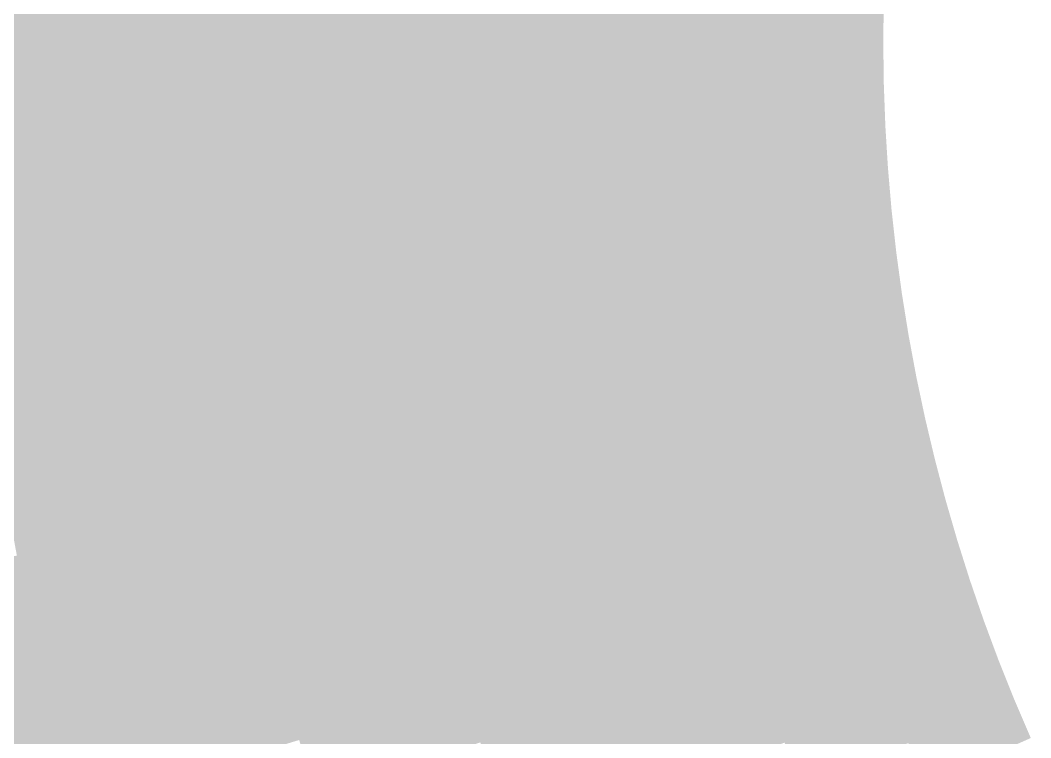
# Model space of a CAD drawing. Header units: inches. Extents: x -266 to 784, y -170 to 213.
# Drawn here: x -45.06 to -27.43, y -12.15 to 0.37 of the extents above; entities that cross this region are included whole.
import ezdxf

# ---------------------------------------------------------------- set-up
doc = ezdxf.new("R2010")
doc.units = ezdxf.units.IN
doc.header["$MEASUREMENT"] = 0

msp = doc.modelspace()

# ---------------------------------------------------------------- linework, layer by layer
at = {"color": 128, "true_color": 0x00403f}
msp.add_solid([(-45, 0), (-46, 0), (-44.986447, 1.104355), (-45.986146, 1.128897)], dxfattribs=at)
at = {"color": 128, "true_color": 0x003c3b}
msp.add_solid([(-44, 0), (-45, 0), (-43.986748, 1.079814), (-44.986447, 1.104355)], dxfattribs=at)
at = {"color": 128, "true_color": 0x003737}
for points in [[(-43, 0), (-44, 0), (-42.987049, 1.055273), (-43.986748, 1.079814)], [(-42.987049, -1.055273), (-43.986748, -1.079814), (-43, 0), (-44, 0)]]:
    msp.add_solid(points, dxfattribs=at)
at = {"color": 128, "true_color": 0x003333}
for points in [[(-42, 0), (-43, 0), (-41.98735, 1.030732), (-42.987049, 1.055273)], [(-41.98735, -1.030732), (-42.987049, -1.055273), (-42, 0), (-43, 0)]]:
    msp.add_solid(points, dxfattribs=at)
at = {"color": 118, "true_color": 0x002f2e}
msp.add_solid([(-41, 0), (-42, 0), (-40.987652, 1.00619), (-41.98735, 1.030732)], dxfattribs=at)
at = {"color": 118, "true_color": 0x002b2a}
msp.add_solid([(-40, 0), (-41, 0), (-39.987953, 0.981649), (-40.987652, 1.00619)], dxfattribs=at)
at = {"color": 118, "true_color": 0x002626}
for points in [[(-39, 0), (-40, 0), (-38.988254, 0.957108), (-39.987953, 0.981649)], [(-38.988254, -0.957108), (-39.987953, -0.981649), (-39, 0), (-40, 0)]]:
    msp.add_solid(points, dxfattribs=at)
at = {"color": 118, "true_color": 0x002222}
for points in [[(-38, 0), (-39, 0), (-37.988555, 0.932567), (-38.988254, 0.957108)], [(-37.988555, -0.932567), (-38.988254, -0.957108), (-38, 0), (-39, 0)]]:
    msp.add_solid(points, dxfattribs=at)
at = {"color": 118, "true_color": 0x001e1e}
for points in [[(-37, 0), (-38, 0), (-36.988856, 0.908025), (-37.988555, 0.932567)], [(-36.988856, -0.908025), (-37.988555, -0.932567), (-37, 0), (-38, 0)]]:
    msp.add_solid(points, dxfattribs=at)
at = {"color": 108, "true_color": 0x001a19}
msp.add_solid([(-36, 0), (-37, 0), (-35.989157, 0.883484), (-36.988856, 0.908025)], dxfattribs=at)
at = {"color": 108, "true_color": 0x001515}
for points in [[(-35, 0), (-36, 0), (-34.989459, 0.858943), (-35.989157, 0.883484)], [(-34.989459, -0.858943), (-35.989157, -0.883484), (-35, 0), (-36, 0)], [(-34.957841, -1.717369), (-35.956636, -1.766436), (-34.989459, -0.858943), (-35.989157, -0.883484)]]:
    msp.add_solid(points, dxfattribs=at)
at = {"color": 108, "true_color": 0x001111}
for points in [[(-34, 0), (-35, 0), (-33.98976, 0.834402), (-34.989459, 0.858943)], [(-33.98976, -0.834402), (-34.989459, -0.858943), (-34, 0), (-35, 0)]]:
    msp.add_solid(points, dxfattribs=at)
at = {"color": 108, "true_color": 0x000d0d}
for points in [[(-33, 0), (-34, 0), (-32.990061, 0.809861), (-33.98976, 0.834402)], [(-32.990061, -0.809861), (-33.98976, -0.834402), (-33, 0), (-34, 0)]]:
    msp.add_solid(points, dxfattribs=at)
at = {"color": 98, "true_color": 0x000908}
msp.add_solid([(-32, 0), (-33, 0), (-31.990362, 0.785319), (-32.990061, 0.809861)], dxfattribs=at)
at = {"color": 98, "true_color": 0x000404}
for points in [[(-31, 0), (-32, 0), (-30.990663, 0.760778), (-31.990362, 0.785319)], [(-30.990663, -0.760778), (-31.990362, -0.785319), (-31, 0), (-32, 0)], [(-30.962659, -1.521098), (-31.961455, -1.570166), (-30.990663, -0.760778), (-31.990362, -0.785319)], [(-30.916004, -2.280501), (-31.913295, -2.354066), (-30.962659, -1.521098), (-31.961455, -1.570166)], [(-30.850727, -3.038531), (-31.845911, -3.136548), (-30.916004, -2.280501), (-31.913295, -2.354066)], [(-30.766866, -3.794731), (-31.759345, -3.917142), (-30.850727, -3.038531), (-31.845911, -3.136548)], [(-30.664472, -4.548645), (-31.653648, -4.695375), (-30.766866, -3.794731), (-31.759345, -3.917142)], [(-30.543607, -5.299819), (-31.528885, -5.47078), (-30.664472, -4.548645), (-31.653648, -4.695375)], [(-30.404344, -6.0478), (-31.385129, -6.24289), (-30.543607, -5.299819), (-31.528885, -5.47078)]]:
    msp.add_solid(points, dxfattribs=at)
at = {"color": 18, "true_color": 0x000000}
for points in [[(-30, 0), (-31, 0), (-29.990965, 0.736237), (-30.990663, 0.760778)], [(-29.990965, -0.736237), (-30.990663, -0.760778), (-30, 0), (-31, 0)], [(-29.963864, -1.47203), (-30.962659, -1.521098), (-29.990965, -0.736237), (-30.990663, -0.760778)], [(-29.918714, -2.206937), (-30.916004, -2.280501), (-29.963864, -1.47203), (-30.962659, -1.521098)], [(-29.855542, -2.940514), (-30.850727, -3.038531), (-29.918714, -2.206937), (-30.916004, -2.280501)], [(-29.774386, -3.67232), (-30.766866, -3.794731), (-29.855542, -2.940514), (-30.850727, -3.038531)], [(-29.675295, -4.401914), (-30.664472, -4.548645), (-29.774386, -3.67232), (-30.766866, -3.794731)], [(-29.558329, -5.128857), (-30.543607, -5.299819), (-29.675295, -4.401914), (-30.664472, -4.548645)], [(-29.423558, -5.85271), (-30.404344, -6.0478), (-29.558329, -5.128857), (-30.543607, -5.299819)], [(-29.271064, -6.573037), (-30.246766, -6.792138), (-29.423558, -5.85271), (-30.404344, -6.0478)], [(-29.100938, -7.289405), (-30.070969, -7.532386), (-29.271064, -6.573037), (-30.246766, -6.792138)], [(-28.913282, -8.001383), (-29.877058, -8.268095), (-29.100938, -7.289405), (-30.070969, -7.532386)], [(-28.70821, -8.70854), (-29.66515, -8.998825), (-28.913282, -8.001383), (-29.877058, -8.268095)], [(-28.485845, -9.410452), (-29.435374, -9.724134), (-28.70821, -8.70854), (-29.66515, -8.998825)], [(-28.246322, -10.106696), (-29.187866, -10.443585), (-28.485845, -9.410452), (-29.435374, -9.724134)], [(-27.989784, -10.796851), (-28.922777, -11.156746), (-28.246322, -10.106696), (-29.187866, -10.443585)], [(-27.716386, -11.480503), (-28.640266, -11.863186), (-27.989784, -10.796851), (-28.922777, -11.156746)], [(-27.426293, -12.157239), (-28.340502, -12.562481), (-27.716386, -11.480503), (-28.640266, -11.863186)]]:
    msp.add_solid(points, dxfattribs=at)
at = {"color": 148, "true_color": 0x003f40}
msp.add_solid([(-44.986447, -1.104355), (-45.986146, -1.128897), (-45, 0), (-46, 0)], dxfattribs=at)
at = {"color": 148, "true_color": 0x003b3c}
msp.add_solid([(-43.986748, -1.079814), (-44.986447, -1.104355), (-44, 0), (-45, 0)], dxfattribs=at)
at = {"color": 158, "true_color": 0x002e2f}
msp.add_solid([(-40.987652, -1.00619), (-41.98735, -1.030732), (-41, 0), (-42, 0)], dxfattribs=at)
at = {"color": 158, "true_color": 0x002a2b}
msp.add_solid([(-39.987953, -0.981649), (-40.987652, -1.00619), (-40, 0), (-41, 0)], dxfattribs=at)
at = {"color": 168, "true_color": 0x00191a}
for points in [[(-35.989157, -0.883484), (-36.988856, -0.908025), (-36, 0), (-37, 0)], [(-35.956636, -1.766436), (-36.955432, -1.815504), (-35.989157, -0.883484), (-36.988856, -0.908025)]]:
    msp.add_solid(points, dxfattribs=at)
at = {"color": 178, "true_color": 0x000809}
for points in [[(-31.990362, -0.785319), (-32.990061, -0.809861), (-32, 0), (-33, 0)], [(-31.961455, -1.570166), (-32.96025, -1.619233), (-31.990362, -0.785319), (-32.990061, -0.809861)], [(-31.913295, -2.354066), (-32.910585, -2.427631), (-31.961455, -1.570166), (-32.96025, -1.619233)], [(-31.845911, -3.136548), (-32.841096, -3.234566), (-31.913295, -2.354066), (-32.910585, -2.427631)], [(-31.759345, -3.917142), (-32.751825, -4.039552), (-31.845911, -3.136548), (-32.841096, -3.234566)]]:
    msp.add_solid(points, dxfattribs=at)
at = {"color": 168, "true_color": 0x001011}
for points in [[(-33.959046, -1.668301), (-34.957841, -1.717369), (-33.98976, -0.834402), (-34.989459, -0.858943)], [(-33.907876, -2.501195), (-34.905166, -2.57476), (-33.959046, -1.668301), (-34.957841, -1.717369)], [(-33.836281, -3.332583), (-34.831465, -3.4306), (-33.907876, -2.501195), (-34.905166, -2.57476)]]:
    msp.add_solid(points, dxfattribs=at)
at = {"color": 168, "true_color": 0x000c0d}
for points in [[(-32.96025, -1.619233), (-33.959046, -1.668301), (-32.990061, -0.809861), (-33.98976, -0.834402)], [(-32.910585, -2.427631), (-33.907876, -2.501195), (-32.96025, -1.619233), (-33.959046, -1.668301)], [(-32.841096, -3.234566), (-33.836281, -3.332583), (-32.910585, -2.427631), (-33.907876, -2.501195)]]:
    msp.add_solid(points, dxfattribs=at)
at = {"color": 148, "true_color": 0x003637}
msp.add_solid([(-42.948205, -2.10991), (-43.947, -2.158978), (-42.987049, -1.055273), (-43.986748, -1.079814)], dxfattribs=at)
at = {"color": 148, "true_color": 0x003133}
msp.add_solid([(-41.949409, -2.060842), (-42.948205, -2.10991), (-41.98735, -1.030732), (-42.987049, -1.055273)], dxfattribs=at)
at = {"color": 158, "true_color": 0x002d2f}
msp.add_solid([(-40.950614, -2.011775), (-41.949409, -2.060842), (-40.987652, -1.00619), (-41.98735, -1.030732)], dxfattribs=at)
at = {"color": 158, "true_color": 0x00292b}
msp.add_solid([(-39.951818, -1.962707), (-40.950614, -2.011775), (-39.987953, -0.981649), (-40.987652, -1.00619)], dxfattribs=at)
at = {"color": 158, "true_color": 0x002526}
msp.add_solid([(-38.953023, -1.913639), (-39.951818, -1.962707), (-38.988254, -0.957108), (-39.987953, -0.981649)], dxfattribs=at)
at = {"color": 158, "true_color": 0x002122}
msp.add_solid([(-37.954227, -1.864572), (-38.953023, -1.913639), (-37.988555, -0.932567), (-38.988254, -0.957108)], dxfattribs=at)
at = {"color": 158, "true_color": 0x001d1e}
msp.add_solid([(-36.955432, -1.815504), (-37.954227, -1.864572), (-36.988856, -0.908025), (-37.988555, -0.932567)], dxfattribs=at)
at = {"color": 148, "true_color": 0x003e40}
msp.add_solid([(-44.945796, -2.208045), (-45.944591, -2.257113), (-44.986447, -1.104355), (-45.986146, -1.128897)], dxfattribs=at)
at = {"color": 148, "true_color": 0x003a3c}
msp.add_solid([(-43.947, -2.158978), (-44.945796, -2.208045), (-43.986748, -1.079814), (-44.986447, -1.104355)], dxfattribs=at)
at = {"color": 168, "true_color": 0x001415}
for points in [[(-34.905166, -2.57476), (-35.902456, -2.648324), (-34.957841, -1.717369), (-35.956636, -1.766436)], [(-34.831465, -3.4306), (-35.82665, -3.528617), (-34.905166, -2.57476), (-35.902456, -2.648324)]]:
    msp.add_solid(points, dxfattribs=at)
at = {"color": 158, "true_color": 0x002426}
msp.add_solid([(-38.894328, -2.869018), (-39.891618, -2.942583), (-38.953023, -1.913639), (-39.951818, -1.962707)], dxfattribs=at)
at = {"color": 158, "true_color": 0x002022}
msp.add_solid([(-37.897037, -2.795453), (-38.894328, -2.869018), (-37.954227, -1.864572), (-38.953023, -1.913639)], dxfattribs=at)
at = {"color": 168, "true_color": 0x001c1e}
msp.add_solid([(-36.899747, -2.721889), (-37.897037, -2.795453), (-36.955432, -1.815504), (-37.954227, -1.864572)], dxfattribs=at)
at = {"color": 168, "true_color": 0x00181a}
for points in [[(-35.902456, -2.648324), (-36.899747, -2.721889), (-35.956636, -1.766436), (-36.955432, -1.815504)], [(-35.82665, -3.528617), (-36.821835, -3.626634), (-35.902456, -2.648324), (-36.899747, -2.721889)]]:
    msp.add_solid(points, dxfattribs=at)
at = {"color": 148, "true_color": 0x003437}
msp.add_solid([(-42.88349, -3.163276), (-43.88078, -3.236841), (-42.948205, -2.10991), (-43.947, -2.158978)], dxfattribs=at)
at = {"color": 148, "true_color": 0x003033}
msp.add_solid([(-41.886199, -3.089712), (-42.88349, -3.163276), (-41.949409, -2.060842), (-42.948205, -2.10991)], dxfattribs=at)
at = {"color": 158, "true_color": 0x002c2f}
msp.add_solid([(-40.888909, -3.016147), (-41.886199, -3.089712), (-40.950614, -2.011775), (-41.949409, -2.060842)], dxfattribs=at)
at = {"color": 158, "true_color": 0x00282b}
msp.add_solid([(-39.891618, -2.942583), (-40.888909, -3.016147), (-39.951818, -1.962707), (-40.950614, -2.011775)], dxfattribs=at)
at = {"color": 148, "true_color": 0x003c40}
msp.add_solid([(-44.878071, -3.310405), (-45.875361, -3.38397), (-44.945796, -2.208045), (-45.944591, -2.257113)], dxfattribs=at)
at = {"color": 148, "true_color": 0x00383c}
msp.add_solid([(-43.88078, -3.236841), (-44.878071, -3.310405), (-43.947, -2.158978), (-44.945796, -2.208045)], dxfattribs=at)
at = {"color": 158, "true_color": 0x001f22}
for points in [[(-37.81702, -3.724651), (-38.812204, -3.822668), (-37.897037, -2.795453), (-38.894328, -2.869018)], [(-37.714222, -4.651606), (-38.706702, -4.774016), (-37.81702, -3.724651), (-38.812204, -3.822668)]]:
    msp.add_solid(points, dxfattribs=at)
at = {"color": 168, "true_color": 0x001b1e}
for points in [[(-36.821835, -3.626634), (-37.81702, -3.724651), (-36.899747, -2.721889), (-37.897037, -2.795453)], [(-36.721743, -4.529195), (-37.714222, -4.651606), (-36.821835, -3.626634), (-37.81702, -3.724651)]]:
    msp.add_solid(points, dxfattribs=at)
at = {"color": 158, "true_color": 0x00272b}
msp.add_solid([(-39.807389, -3.920686), (-40.802574, -4.018703), (-39.891618, -2.942583), (-40.888909, -3.016147)], dxfattribs=at)
at = {"color": 158, "true_color": 0x002326}
msp.add_solid([(-38.812204, -3.822668), (-39.807389, -3.920686), (-38.894328, -2.869018), (-39.891618, -2.942583)], dxfattribs=at)
at = {"color": 148, "true_color": 0x003337}
msp.add_solid([(-42.792943, -4.214737), (-43.788128, -4.312754), (-42.88349, -3.163276), (-43.88078, -3.236841)], dxfattribs=at)
at = {"color": 158, "true_color": 0x002f33}
msp.add_solid([(-41.797759, -4.11672), (-42.792943, -4.214737), (-41.886199, -3.089712), (-42.88349, -3.163276)], dxfattribs=at)
at = {"color": 158, "true_color": 0x002b2f}
msp.add_solid([(-40.802574, -4.018703), (-41.797759, -4.11672), (-40.888909, -3.016147), (-41.886199, -3.089712)], dxfattribs=at)
at = {"color": 148, "true_color": 0x003b40}
msp.add_solid([(-44.783313, -4.410771), (-45.778497, -4.508788), (-44.878071, -3.310405), (-45.875361, -3.38397)], dxfattribs=at)
at = {"color": 148, "true_color": 0x00373c}
msp.add_solid([(-43.788128, -4.312754), (-44.783313, -4.410771), (-43.88078, -3.236841), (-44.878071, -3.310405)], dxfattribs=at)
at = {"color": 168, "true_color": 0x000f11}
for points in [[(-33.744304, -4.161963), (-34.736784, -4.284374), (-33.836281, -3.332583), (-34.831465, -3.4306)], [(-33.632001, -4.988836), (-34.621178, -5.135567), (-33.744304, -4.161963), (-34.736784, -4.284374)]]:
    msp.add_solid(points, dxfattribs=at)
at = {"color": 168, "true_color": 0x000b0d}
for points in [[(-32.751825, -4.039552), (-33.744304, -4.161963), (-32.841096, -3.234566), (-33.836281, -3.332583)], [(-32.642825, -4.842106), (-33.632001, -4.988836), (-32.751825, -4.039552), (-33.744304, -4.161963)], [(-32.514162, -5.641742), (-33.49944, -5.812704), (-32.642825, -4.842106), (-33.632001, -4.988836)], [(-32.365914, -6.437981), (-33.3467, -6.633071), (-32.514162, -5.641742), (-33.49944, -5.812704)]]:
    msp.add_solid(points, dxfattribs=at)
at = {"color": 168, "true_color": 0x001315}
for points in [[(-34.736784, -4.284374), (-35.729263, -4.406784), (-34.831465, -3.4306), (-35.82665, -3.528617)], [(-34.621178, -5.135567), (-35.610354, -5.282297), (-34.736784, -4.284374), (-35.729263, -4.406784)]]:
    msp.add_solid(points, dxfattribs=at)
at = {"color": 168, "true_color": 0x00171a}
msp.add_solid([(-35.729263, -4.406784), (-36.721743, -4.529195), (-35.82665, -3.528617), (-36.821835, -3.626634)], dxfattribs=at)
at = {"color": 158, "true_color": 0x002226}
msp.add_solid([(-38.706702, -4.774016), (-39.699181, -4.896427), (-38.812204, -3.822668), (-39.807389, -3.920686)], dxfattribs=at)
at = {"color": 158, "true_color": 0x002a2f}
msp.add_solid([(-40.691661, -5.018838), (-41.68414, -5.141248), (-40.802574, -4.018703), (-41.797759, -4.11672)], dxfattribs=at)
at = {"color": 158, "true_color": 0x00262b}
msp.add_solid([(-39.699181, -4.896427), (-40.691661, -5.018838), (-39.807389, -3.920686), (-40.802574, -4.018703)], dxfattribs=at)
at = {"color": 178, "true_color": 0x000709}
for points in [[(-31.653648, -4.695375), (-32.642825, -4.842106), (-31.759345, -3.917142), (-32.751825, -4.039552)], [(-31.528885, -5.47078), (-32.514162, -5.641742), (-31.653648, -4.695375), (-32.642825, -4.842106)], [(-31.385129, -6.24289), (-32.365914, -6.437981), (-31.528885, -5.47078), (-32.514162, -5.641742)], [(-31.222468, -7.01124), (-32.19817, -7.230341), (-31.385129, -6.24289), (-32.365914, -6.437981)], [(-31.041, -7.775366), (-32.011031, -8.018346), (-31.222468, -7.01124), (-32.19817, -7.230341)]]:
    msp.add_solid(points, dxfattribs=at)
at = {"color": 148, "true_color": 0x003237}
msp.add_solid([(-42.67662, -5.263659), (-43.6691, -5.38607), (-42.792943, -4.214737), (-43.788128, -4.312754)], dxfattribs=at)
at = {"color": 158, "true_color": 0x002e33}
msp.add_solid([(-41.68414, -5.141248), (-42.67662, -5.263659), (-41.797759, -4.11672), (-42.792943, -4.214737)], dxfattribs=at)
at = {"color": 148, "true_color": 0x00353c}
msp.add_solid([(-43.6691, -5.38607), (-44.661579, -5.50848), (-43.788128, -4.312754), (-44.783313, -4.410771)], dxfattribs=at)
at = {"color": 168, "true_color": 0x00161a}
for points in [[(-35.610354, -5.282297), (-36.599531, -5.429028), (-35.729263, -4.406784), (-36.721743, -4.529195)], [(-35.469995, -6.154628), (-36.455273, -6.32559), (-35.610354, -5.282297), (-36.599531, -5.429028)]]:
    msp.add_solid(points, dxfattribs=at)
at = {"color": 148, "true_color": 0x003940}
msp.add_solid([(-44.661579, -5.50848), (-45.654059, -5.630891), (-44.783313, -4.410771), (-45.778497, -4.508788)], dxfattribs=at)
at = {"color": 168, "true_color": 0x001a1e}
msp.add_solid([(-36.599531, -5.429028), (-37.588707, -5.575758), (-36.721743, -4.529195), (-37.714222, -4.651606)], dxfattribs=at)
at = {"color": 158, "true_color": 0x001e22}
msp.add_solid([(-37.588707, -5.575758), (-38.577884, -5.722489), (-37.714222, -4.651606), (-38.706702, -4.774016)], dxfattribs=at)
at = {"color": 158, "true_color": 0x00252b}
msp.add_solid([(-39.56706, -5.869219), (-40.556237, -6.015949), (-39.699181, -4.896427), (-40.691661, -5.018838)], dxfattribs=at)
at = {"color": 158, "true_color": 0x002126}
for points in [[(-38.577884, -5.722489), (-39.56706, -5.869219), (-38.706702, -4.774016), (-39.699181, -4.896427)], [(-38.425828, -6.667514), (-39.411106, -6.838476), (-38.577884, -5.722489), (-39.56706, -5.869219)]]:
    msp.add_solid(points, dxfattribs=at)
at = {"color": 158, "true_color": 0x00292f}
msp.add_solid([(-40.556237, -6.015949), (-41.545413, -6.16268), (-40.691661, -5.018838), (-41.68414, -5.141248)], dxfattribs=at)
at = {"color": 168, "true_color": 0x000e11}
for points in [[(-33.49944, -5.812704), (-34.484717, -5.983666), (-33.632001, -4.988836), (-34.621178, -5.135567)], [(-33.3467, -6.633071), (-34.327485, -6.828161), (-33.49944, -5.812704), (-34.484717, -5.983666)], [(-33.173872, -7.449442), (-34.149575, -7.668543), (-33.3467, -6.633071), (-34.327485, -6.828161)]]:
    msp.add_solid(points, dxfattribs=at)
at = {"color": 148, "true_color": 0x003037}
msp.add_solid([(-42.53459, -6.30941), (-43.523766, -6.456141), (-42.67662, -5.263659), (-43.6691, -5.38607)], dxfattribs=at)
at = {"color": 158, "true_color": 0x002d33}
msp.add_solid([(-41.545413, -6.16268), (-42.53459, -6.30941), (-41.68414, -5.141248), (-42.67662, -5.263659)], dxfattribs=at)
at = {"color": 168, "true_color": 0x001215}
for points in [[(-34.484717, -5.983666), (-35.469995, -6.154628), (-34.621178, -5.135567), (-35.610354, -5.282297)], [(-34.327485, -6.828161), (-35.30827, -7.023252), (-34.484717, -5.983666), (-35.469995, -6.154628)]]:
    msp.add_solid(points, dxfattribs=at)
at = {"color": 148, "true_color": 0x00343c}
msp.add_solid([(-43.523766, -6.456141), (-44.512943, -6.602871), (-43.6691, -5.38607), (-44.661579, -5.50848)], dxfattribs=at)
at = {"color": 168, "true_color": 0x00191e}
for points in [[(-36.455273, -6.32559), (-37.44055, -6.496552), (-36.599531, -5.429028), (-37.588707, -5.575758)], [(-36.289055, -7.218342), (-37.269841, -7.413432), (-36.455273, -6.32559), (-37.44055, -6.496552)]]:
    msp.add_solid(points, dxfattribs=at)
at = {"color": 148, "true_color": 0x003840}
msp.add_solid([(-44.512943, -6.602871), (-45.502119, -6.749602), (-44.661579, -5.50848), (-45.654059, -5.630891)], dxfattribs=at)
at = {"color": 158, "true_color": 0x001d22}
msp.add_solid([(-37.44055, -6.496552), (-38.425828, -6.667514), (-37.588707, -5.575758), (-38.577884, -5.722489)], dxfattribs=at)
at = {"color": 158, "true_color": 0x00242b}
msp.add_solid([(-39.411106, -6.838476), (-40.396383, -7.009437), (-39.56706, -5.869219), (-40.556237, -6.015949)], dxfattribs=at)
at = {"color": 158, "true_color": 0x002b33}
msp.add_solid([(-41.381661, -7.180399), (-42.366939, -7.351361), (-41.545413, -6.16268), (-42.53459, -6.30941)], dxfattribs=at)
at = {"color": 158, "true_color": 0x00282f}
msp.add_solid([(-40.396383, -7.009437), (-41.381661, -7.180399), (-40.556237, -6.015949), (-41.545413, -6.16268)], dxfattribs=at)
at = {"color": 168, "true_color": 0x00151a}
for points in [[(-35.30827, -7.023252), (-36.289055, -7.218342), (-35.469995, -6.154628), (-36.455273, -6.32559)], [(-35.125277, -7.887645), (-36.100979, -8.106746), (-35.30827, -7.023252), (-36.289055, -7.218342)]]:
    msp.add_solid(points, dxfattribs=at)
at = {"color": 178, "true_color": 0x000304}
for points in [[(-30.246766, -6.792138), (-31.222468, -7.01124), (-30.404344, -6.0478), (-31.385129, -6.24289)], [(-30.070969, -7.532386), (-31.041, -7.775366), (-30.246766, -6.792138), (-31.222468, -7.01124)], [(-29.877058, -8.268095), (-30.840834, -8.534808), (-30.070969, -7.532386), (-31.041, -7.775366)], [(-29.66515, -8.998825), (-30.622091, -9.28911), (-29.877058, -8.268095), (-30.840834, -8.534808)], [(-29.435374, -9.724134), (-30.384902, -10.037816), (-29.66515, -8.998825), (-30.622091, -9.28911)], [(-29.187866, -10.443585), (-30.12941, -10.780475), (-29.435374, -9.724134), (-30.384902, -10.037816)], [(-28.922777, -11.156746), (-29.85577, -11.516641), (-29.187866, -10.443585), (-30.12941, -10.780475)], [(-28.640266, -11.863186), (-29.564145, -12.24587), (-28.922777, -11.156746), (-29.85577, -11.516641)], [(-28.340502, -12.562481), (-29.254712, -12.967722), (-28.640266, -11.863186), (-29.564145, -12.24587)]]:
    msp.add_solid(points, dxfattribs=at)
at = {"color": 158, "true_color": 0x002f37}
msp.add_solid([(-42.366939, -7.351361), (-43.352216, -7.522323), (-42.53459, -6.30941), (-43.523766, -6.456141)], dxfattribs=at)
at = {"color": 148, "true_color": 0x00333c}
msp.add_solid([(-43.352216, -7.522323), (-44.337494, -7.693285), (-43.523766, -6.456141), (-44.512943, -6.602871)], dxfattribs=at)
at = {"color": 168, "true_color": 0x001c22}
msp.add_solid([(-37.269841, -7.413432), (-38.250626, -7.608523), (-37.44055, -6.496552), (-38.425828, -6.667514)], dxfattribs=at)
at = {"color": 168, "true_color": 0x000a0d}
for points in [[(-32.19817, -7.230341), (-33.173872, -7.449442), (-32.365914, -6.437981), (-33.3467, -6.633071)], [(-32.011031, -8.018346), (-32.981063, -8.261326), (-32.19817, -7.230341), (-33.173872, -7.449442)], [(-31.80461, -8.801521), (-32.768386, -9.068234), (-32.011031, -8.018346), (-32.981063, -8.261326)]]:
    msp.add_solid(points, dxfattribs=at)
at = {"color": 148, "true_color": 0x003640}
msp.add_solid([(-44.337494, -7.693285), (-45.322772, -7.864247), (-44.512943, -6.602871), (-45.502119, -6.749602)], dxfattribs=at)
at = {"color": 158, "true_color": 0x002026}
msp.add_solid([(-38.250626, -7.608523), (-39.231411, -7.803613), (-38.425828, -6.667514), (-39.411106, -6.838476)], dxfattribs=at)
at = {"color": 158, "true_color": 0x00232b}
msp.add_solid([(-39.231411, -7.803613), (-40.212196, -7.998703), (-39.411106, -6.838476), (-40.396383, -7.009437)], dxfattribs=at)
at = {"color": 168, "true_color": 0x001115}
for points in [[(-34.149575, -7.668543), (-35.125277, -7.887645), (-34.327485, -6.828161), (-35.30827, -7.023252)], [(-33.951094, -8.504306), (-34.921125, -8.747286), (-34.149575, -7.668543), (-35.125277, -7.887645)]]:
    msp.add_solid(points, dxfattribs=at)
at = {"color": 158, "true_color": 0x00272f}
msp.add_solid([(-40.212196, -7.998703), (-41.192982, -8.193794), (-40.396383, -7.009437), (-41.381661, -7.180399)], dxfattribs=at)
at = {"color": 158, "true_color": 0x002a33}
msp.add_solid([(-41.192982, -8.193794), (-42.173767, -8.388884), (-41.381661, -7.180399), (-42.366939, -7.351361)], dxfattribs=at)
at = {"color": 168, "true_color": 0x00181e}
msp.add_solid([(-36.100979, -8.106746), (-37.076681, -8.325847), (-36.289055, -7.218342), (-37.269841, -7.413432)], dxfattribs=at)
at = {"color": 158, "true_color": 0x002e37}
msp.add_solid([(-42.173767, -8.388884), (-43.154552, -8.583974), (-42.366939, -7.351361), (-43.352216, -7.522323)], dxfattribs=at)
at = {"color": 148, "true_color": 0x00313c}
msp.add_solid([(-43.154552, -8.583974), (-44.135338, -8.779064), (-43.352216, -7.522323), (-44.337494, -7.693285)], dxfattribs=at)
at = {"color": 168, "true_color": 0x001b22}
for points in [[(-37.076681, -8.325847), (-38.052383, -8.544948), (-37.269841, -7.413432), (-38.250626, -7.608523)], [(-36.861188, -9.233247), (-37.831219, -9.476227), (-37.076681, -8.325847), (-38.052383, -8.544948)]]:
    msp.add_solid(points, dxfattribs=at)
at = {"color": 168, "true_color": 0x000d11}
for points in [[(-32.981063, -8.261326), (-33.951094, -8.504306), (-33.173872, -7.449442), (-34.149575, -7.668543)], [(-32.768386, -9.068234), (-33.732162, -9.334947), (-32.981063, -8.261326), (-33.951094, -8.504306)]]:
    msp.add_solid(points, dxfattribs=at)
at = {"color": 148, "true_color": 0x003540}
msp.add_solid([(-44.135338, -8.779064), (-45.116123, -8.974155), (-44.337494, -7.693285), (-45.322772, -7.864247)], dxfattribs=at)
at = {"color": 158, "true_color": 0x001f26}
msp.add_solid([(-38.052383, -8.544948), (-39.028085, -8.76405), (-38.250626, -7.608523), (-39.231411, -7.803613)], dxfattribs=at)
at = {"color": 158, "true_color": 0x00222b}
msp.add_solid([(-39.028085, -8.76405), (-40.003787, -8.983151), (-39.231411, -7.803613), (-40.212196, -7.998703)], dxfattribs=at)
at = {"color": 168, "true_color": 0x00141a}
msp.add_solid([(-34.921125, -8.747286), (-35.891156, -8.990267), (-35.125277, -7.887645), (-36.100979, -8.106746)], dxfattribs=at)
at = {"color": 178, "true_color": 0x000609}
for points in [[(-30.840834, -8.534808), (-31.80461, -8.801521), (-31.041, -7.775366), (-32.011031, -8.018346)], [(-30.622091, -9.28911), (-31.579031, -9.579394), (-30.840834, -8.534808), (-31.80461, -8.801521)], [(-30.384902, -10.037816), (-31.33443, -10.351497), (-30.622091, -9.28911), (-31.579031, -9.579394)], [(-30.12941, -10.780475), (-31.070954, -11.117365), (-30.384902, -10.037816), (-31.33443, -10.351497)], [(-29.85577, -11.516641), (-30.788762, -11.876536), (-30.12941, -10.780475), (-31.070954, -11.117365)]]:
    msp.add_solid(points, dxfattribs=at)
at = {"color": 158, "true_color": 0x00262f}
msp.add_solid([(-40.003787, -8.983151), (-40.979489, -9.202252), (-40.212196, -7.998703), (-41.192982, -8.193794)], dxfattribs=at)
at = {"color": 168, "true_color": 0x00171e}
for points in [[(-35.891156, -8.990267), (-36.861188, -9.233247), (-36.100979, -8.106746), (-37.076681, -8.325847)], [(-35.659714, -9.868372), (-36.623491, -10.135085), (-35.891156, -8.990267), (-36.861188, -9.233247)]]:
    msp.add_solid(points, dxfattribs=at)
at = {"color": 158, "true_color": 0x002933}
msp.add_solid([(-40.979489, -9.202252), (-41.955192, -9.421353), (-41.192982, -8.193794), (-42.173767, -8.388884)], dxfattribs=at)
at = {"color": 158, "true_color": 0x002c37}
msp.add_solid([(-41.955192, -9.421353), (-42.930894, -9.640455), (-42.173767, -8.388884), (-43.154552, -8.583974)], dxfattribs=at)
at = {"color": 148, "true_color": 0x00303c}
msp.add_solid([(-42.930894, -9.640455), (-43.906596, -9.859556), (-43.154552, -8.583974), (-44.135338, -8.779064)], dxfattribs=at)
at = {"color": 158, "true_color": 0x001e26}
msp.add_solid([(-37.831219, -9.476227), (-38.80125, -9.719207), (-38.052383, -8.544948), (-39.028085, -8.76405)], dxfattribs=at)
at = {"color": 168, "true_color": 0x001015}
for points in [[(-33.732162, -9.334947), (-34.695938, -9.601659), (-33.951094, -8.504306), (-34.921125, -8.747286)], [(-33.492912, -10.159964), (-34.449852, -10.450248), (-33.732162, -9.334947), (-34.695938, -9.601659)]]:
    msp.add_solid(points, dxfattribs=at)
at = {"color": 148, "true_color": 0x003340}
msp.add_solid([(-43.906596, -9.859556), (-44.882298, -10.078657), (-44.135338, -8.779064), (-45.116123, -8.974155)], dxfattribs=at)
at = {"color": 158, "true_color": 0x00212b}
msp.add_solid([(-38.80125, -9.719207), (-39.771281, -9.962187), (-39.028085, -8.76405), (-40.003787, -8.983151)], dxfattribs=at)
at = {"color": 168, "true_color": 0x00131a}
for points in [[(-34.695938, -9.601659), (-35.659714, -9.868372), (-34.921125, -8.747286), (-35.891156, -8.990267)], [(-34.449852, -10.450248), (-35.406792, -10.740533), (-34.695938, -9.601659), (-35.659714, -9.868372)]]:
    msp.add_solid(points, dxfattribs=at)
at = {"color": 178, "true_color": 0x00090d}
for points in [[(-31.579031, -9.579394), (-32.535971, -9.869679), (-31.80461, -8.801521), (-32.768386, -9.068234)], [(-31.33443, -10.351497), (-32.283958, -10.665179), (-31.579031, -9.579394), (-32.535971, -9.869679)], [(-31.070954, -11.117365), (-32.012498, -11.454255), (-31.33443, -10.351497), (-32.283958, -10.665179)]]:
    msp.add_solid(points, dxfattribs=at)
at = {"color": 148, "true_color": 0x003744}
msp.add_solid([(-44.882298, -10.078657), (-45.858, -10.297758), (-45.116123, -8.974155), (-46.096908, -9.169245)], dxfattribs=at)
at = {"color": 158, "true_color": 0x00242f}
msp.add_solid([(-39.771281, -9.962187), (-40.741313, -10.205168), (-40.003787, -8.983151), (-40.979489, -9.202252)], dxfattribs=at)
at = {"color": 168, "true_color": 0x000c11}
for points in [[(-32.535971, -9.869679), (-33.492912, -10.159964), (-32.768386, -9.068234), (-33.732162, -9.334947)], [(-32.283958, -10.665179), (-33.233486, -10.978861), (-32.535971, -9.869679), (-33.492912, -10.159964)], [(-32.012498, -11.454255), (-32.954042, -11.791145), (-32.283958, -10.665179), (-33.233486, -10.978861)]]:
    msp.add_solid(points, dxfattribs=at)
at = {"color": 158, "true_color": 0x002833}
msp.add_solid([(-40.741313, -10.205168), (-41.711344, -10.448148), (-40.979489, -9.202252), (-41.955192, -9.421353)], dxfattribs=at)
at = {"color": 168, "true_color": 0x001a22}
msp.add_solid([(-36.623491, -10.135085), (-37.587267, -10.401798), (-36.861188, -9.233247), (-37.831219, -9.476227)], dxfattribs=at)
at = {"color": 158, "true_color": 0x002b37}
msp.add_solid([(-41.711344, -10.448148), (-42.681375, -10.691128), (-41.955192, -9.421353), (-42.930894, -9.640455)], dxfattribs=at)
at = {"color": 158, "true_color": 0x001d26}
msp.add_solid([(-37.587267, -10.401798), (-38.551043, -10.66851), (-37.831219, -9.476227), (-38.80125, -9.719207)], dxfattribs=at)
at = {"color": 158, "true_color": 0x002e3c}
msp.add_solid([(-42.681375, -10.691128), (-43.651406, -10.934108), (-42.930894, -9.640455), (-43.906596, -9.859556)], dxfattribs=at)
at = {"color": 148, "true_color": 0x003240}
msp.add_solid([(-43.651406, -10.934108), (-44.621438, -11.177088), (-43.906596, -9.859556), (-44.882298, -10.078657)], dxfattribs=at)
at = {"color": 158, "true_color": 0x00202b}
msp.add_solid([(-38.551043, -10.66851), (-39.514819, -10.935223), (-38.80125, -9.719207), (-39.771281, -9.962187)], dxfattribs=at)
at = {"color": 168, "true_color": 0x00161e}
msp.add_solid([(-35.406792, -10.740533), (-36.363733, -11.030818), (-35.659714, -9.868372), (-36.623491, -10.135085)], dxfattribs=at)
at = {"color": 158, "true_color": 0x00232f}
msp.add_solid([(-39.514819, -10.935223), (-40.478595, -11.201936), (-39.771281, -9.962187), (-40.741313, -10.205168)], dxfattribs=at)
at = {"color": 148, "true_color": 0x003544}
msp.add_solid([(-44.621438, -11.177088), (-45.591469, -11.420068), (-44.882298, -10.078657), (-45.858, -10.297758)], dxfattribs=at)
at = {"color": 158, "true_color": 0x002733}
msp.add_solid([(-40.478595, -11.201936), (-41.442371, -11.468649), (-40.741313, -10.205168), (-41.711344, -10.448148)], dxfattribs=at)
at = {"color": 168, "true_color": 0x001922}
msp.add_solid([(-36.363733, -11.030818), (-37.320673, -11.321102), (-36.623491, -10.135085), (-37.587267, -10.401798)], dxfattribs=at)
at = {"color": 168, "true_color": 0x000f15}
for points in [[(-33.233486, -10.978861), (-34.183015, -11.292543), (-33.492912, -10.159964), (-34.449852, -10.450248)], [(-32.954042, -11.791145), (-33.895586, -12.128035), (-33.233486, -10.978861), (-34.183015, -11.292543)]]:
    msp.add_solid(points, dxfattribs=at)
at = {"color": 168, "true_color": 0x001c26}
msp.add_solid([(-37.320673, -11.321102), (-38.277613, -11.611387), (-37.587267, -10.401798), (-38.551043, -10.66851)], dxfattribs=at)
at = {"color": 158, "true_color": 0x002a37}
msp.add_solid([(-41.442371, -11.468649), (-42.406147, -11.735361), (-41.711344, -10.448148), (-42.681375, -10.691128)], dxfattribs=at)
at = {"color": 168, "true_color": 0x00121a}
for points in [[(-34.183015, -11.292543), (-35.132543, -11.606224), (-34.449852, -10.450248), (-35.406792, -10.740533)], [(-33.895586, -12.128035), (-34.83713, -12.464925), (-34.183015, -11.292543), (-35.132543, -11.606224)]]:
    msp.add_solid(points, dxfattribs=at)
at = {"color": 158, "true_color": 0x002d3c}
msp.add_solid([(-42.406147, -11.735361), (-43.369923, -12.002074), (-42.681375, -10.691128), (-43.651406, -10.934108)], dxfattribs=at)
at = {"color": 158, "true_color": 0x001f2b}
msp.add_solid([(-38.277613, -11.611387), (-39.234554, -11.901672), (-38.551043, -10.66851), (-39.514819, -10.935223)], dxfattribs=at)
at = {"color": 168, "true_color": 0x00151e}
msp.add_solid([(-35.132543, -11.606224), (-36.082071, -11.919906), (-35.406792, -10.740533), (-36.363733, -11.030818)], dxfattribs=at)
at = {"color": 148, "true_color": 0x003040}
msp.add_solid([(-43.369923, -12.002074), (-44.333699, -12.268787), (-43.651406, -10.934108), (-44.621438, -11.177088)], dxfattribs=at)
at = {"color": 158, "true_color": 0x00222f}
msp.add_solid([(-39.234554, -11.901672), (-40.191494, -12.191956), (-39.514819, -10.935223), (-40.478595, -11.201936)], dxfattribs=at)
at = {"color": 168, "true_color": 0x001822}
msp.add_solid([(-36.082071, -11.919906), (-37.031599, -12.233588), (-36.363733, -11.030818), (-37.320673, -11.321102)], dxfattribs=at)
at = {"color": 148, "true_color": 0x003344}
msp.add_solid([(-44.333699, -12.268787), (-45.297475, -12.5355), (-44.621438, -11.177088), (-45.591469, -11.420068)], dxfattribs=at)
at = {"color": 158, "true_color": 0x002533}
msp.add_solid([(-40.191494, -12.191956), (-41.148434, -12.482241), (-40.478595, -11.201936), (-41.442371, -11.468649)], dxfattribs=at)
at = {"color": 178, "true_color": 0x00080d}
for points in [[(-30.788762, -11.876536), (-31.721755, -12.236431), (-31.070954, -11.117365), (-32.012498, -11.454255)], [(-30.488025, -12.628553), (-31.411904, -13.011237), (-30.788762, -11.876536), (-31.721755, -12.236431)]]:
    msp.add_solid(points, dxfattribs=at)
at = {"color": 168, "true_color": 0x001b26}
msp.add_solid([(-37.031599, -12.233588), (-37.981127, -12.54727), (-37.320673, -11.321102), (-38.277613, -11.611387)], dxfattribs=at)
at = {"color": 168, "true_color": 0x000b11}
msp.add_solid([(-31.721755, -12.236431), (-32.654748, -12.596326), (-32.012498, -11.454255), (-32.954042, -11.791145)], dxfattribs=at)
at = {"color": 158, "true_color": 0x002937}
msp.add_solid([(-41.148434, -12.482241), (-42.105375, -12.772526), (-41.442371, -11.468649), (-42.406147, -11.735361)], dxfattribs=at)
at = {"color": 158, "true_color": 0x001e2b}
msp.add_solid([(-37.981127, -12.54727), (-38.930655, -12.860951), (-38.277613, -11.611387), (-39.234554, -11.901672)], dxfattribs=at)
at = {"color": 168, "true_color": 0x00141e}
msp.add_solid([(-34.83713, -12.464925), (-35.778674, -12.801814), (-35.132543, -11.606224), (-36.082071, -11.919906)], dxfattribs=at)
at = {"color": 178, "true_color": 0x000509}
msp.add_solid([(-29.564145, -12.24587), (-30.488025, -12.628553), (-29.85577, -11.516641), (-30.788762, -11.876536)], dxfattribs=at)
at = {"color": 158, "true_color": 0x002c3c}
msp.add_solid([(-42.105375, -12.772526), (-43.062315, -13.06281), (-42.406147, -11.735361), (-43.369923, -12.002074)], dxfattribs=at)
at = {"color": 168, "true_color": 0x000e15}
msp.add_solid([(-32.654748, -12.596326), (-33.587741, -12.956221), (-32.954042, -11.791145), (-33.895586, -12.128035)], dxfattribs=at)
at = {"color": 158, "true_color": 0x00212f}
msp.add_solid([(-38.930655, -12.860951), (-39.880184, -13.174633), (-39.234554, -11.901672), (-40.191494, -12.191956)], dxfattribs=at)
at = {"color": 168, "true_color": 0x001722}
msp.add_solid([(-35.778674, -12.801814), (-36.720219, -13.138704), (-36.082071, -11.919906), (-37.031599, -12.233588)], dxfattribs=at)
at = {"color": 158, "true_color": 0x002f40}
msp.add_solid([(-43.062315, -13.06281), (-44.019255, -13.353095), (-43.369923, -12.002074), (-44.333699, -12.268787)], dxfattribs=at)
at = {"color": 168, "true_color": 0x00111a}
msp.add_solid([(-33.587741, -12.956221), (-34.520734, -13.316116), (-33.895586, -12.128035), (-34.83713, -12.464925)], dxfattribs=at)

doc.saveas('drawing.dxf')
